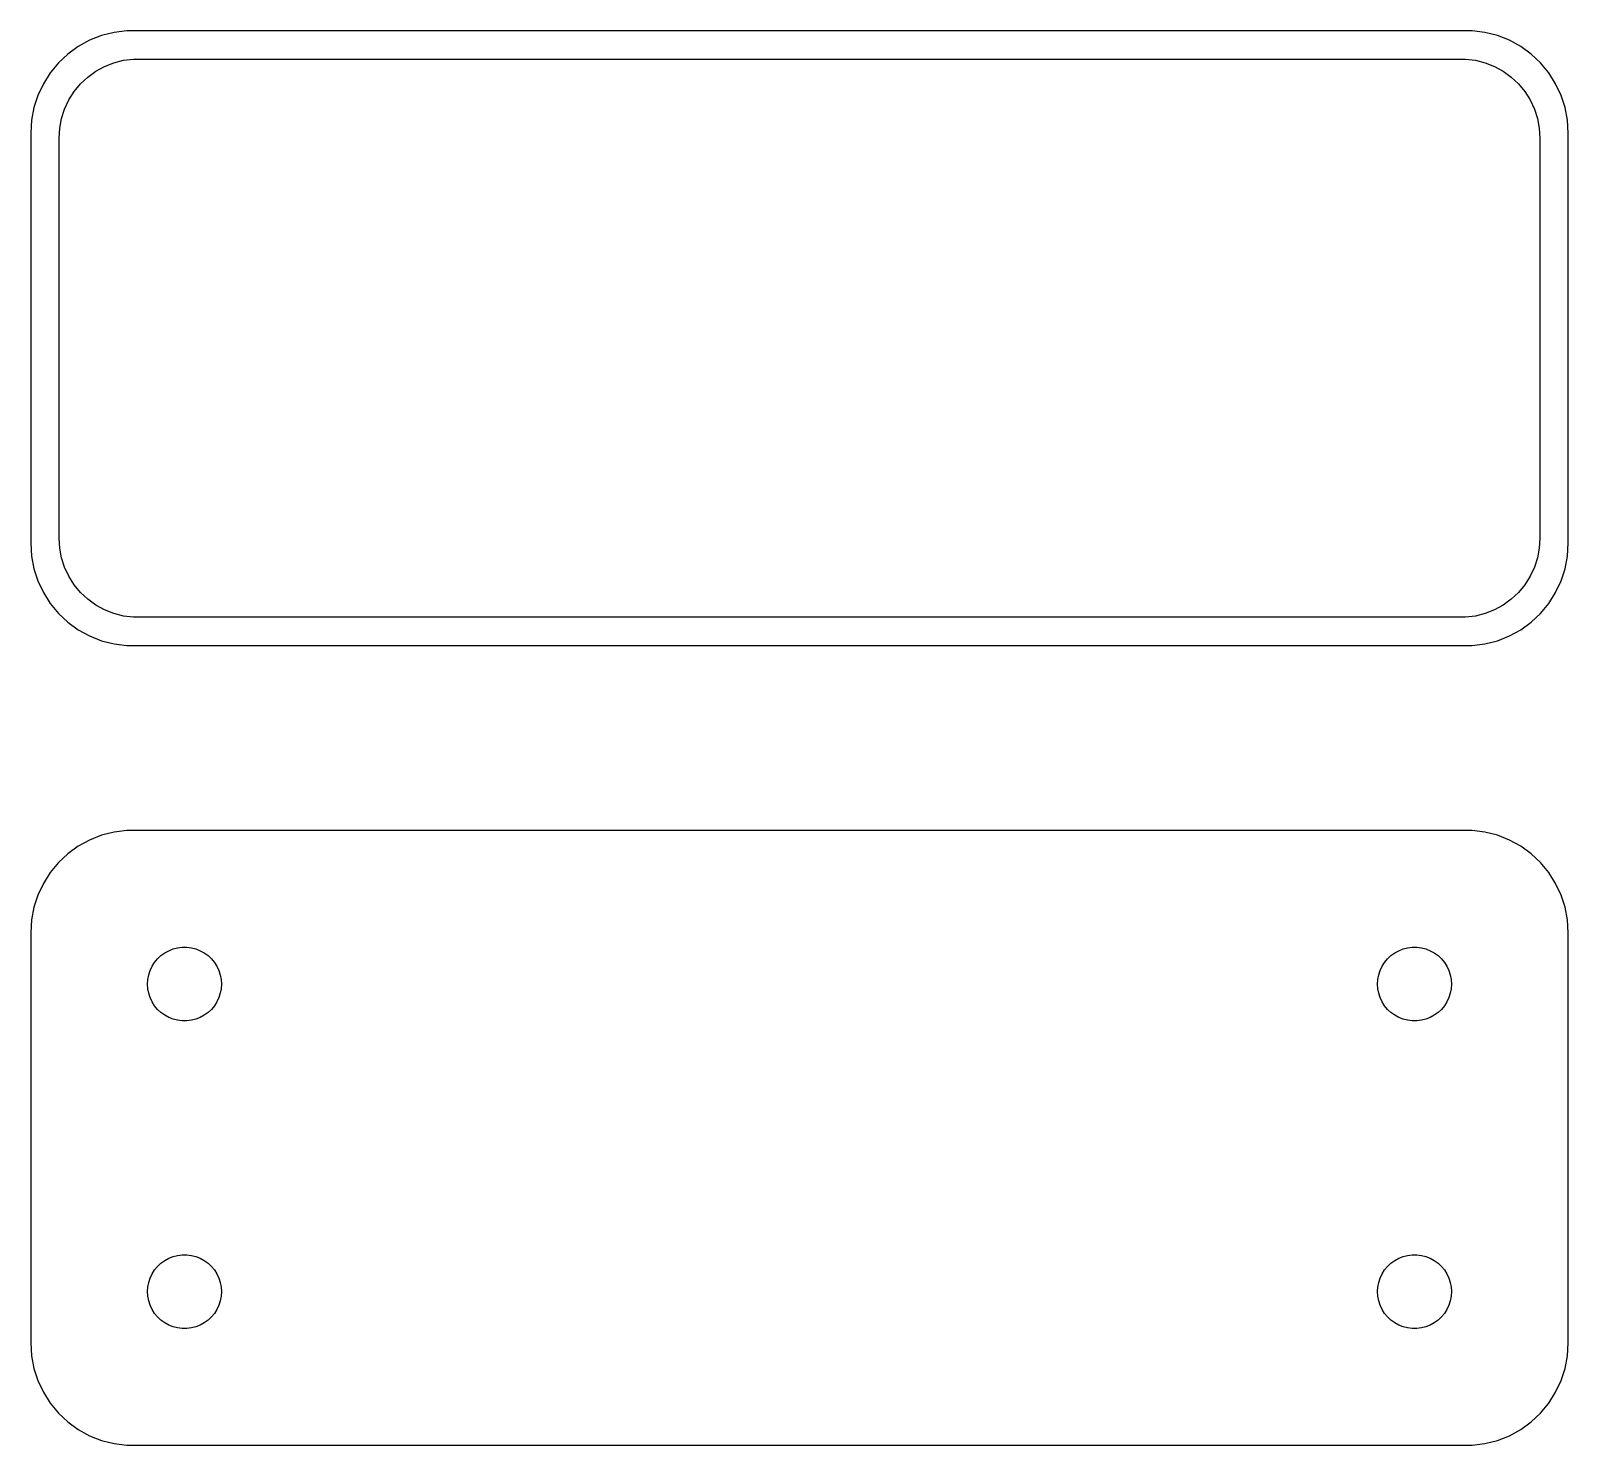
# Model space of a CAD drawing. Header units: metres. Extents: x -37.5 to 37.5, y 24 to 93.
import ezdxf

# ---------------------------------------------------------------- set-up
doc = ezdxf.new("R2010")
doc.units = ezdxf.units.M

msp = doc.modelspace()

# ---------------------------------------------------------------- linework, layer by layer
for p, q in [((-34.6289, 92.5241), (-35.1791, 92.2216)), ((-34.0451, 92.7553), (-34.6289, 92.5241)), ((-33.4369, 92.9114), (-34.0451, 92.7553)), ((-32.8139, 92.9901), (-33.4369, 92.9114)), ((32.8139, 92.9901), (-32.8139, 92.9901)), ((33.4369, 92.9114), (32.8139, 92.9901)), ((34.0451, 92.7553), (33.4369, 92.9114)), ((34.6289, 92.5241), (34.0451, 92.7553)), ((35.1791, 92.2216), (34.6289, 92.5241)), ((-35.6871, 91.8526), (-36.1448, 91.4227)), ((-35.1791, 92.2216), (-35.6871, 91.8526)), ((-33.4457, 91.4301), (-32.9751, 91.5509)), ((-32.9751, 91.5509), (-32.493, 91.6118)), ((-32.493, 91.6118), (32.493, 91.6118)), ((32.493, 91.6118), (32.9751, 91.5509)), ((32.9751, 91.5509), (33.4457, 91.4301)), ((35.6871, 91.8526), (35.1791, 92.2216)), ((36.1448, 91.4227), (35.6871, 91.8526)), ((-36.5451, 90.9389), (-36.8815, 90.4088)), ((-36.1448, 91.4227), (-36.5451, 90.9389)), ((-34.7165, 90.7315), (-34.3234, 91.0171)), ((-34.3234, 91.0171), (-33.8975, 91.2512)), ((-33.8975, 91.2512), (-33.4457, 91.4301)), ((33.4457, 91.4301), (33.8975, 91.2512)), ((33.8975, 91.2512), (34.3234, 91.0171)), ((34.3234, 91.0171), (34.7165, 90.7315)), ((36.5451, 90.9389), (36.1448, 91.4227)), ((36.8815, 90.4088), (36.5451, 90.9389)), ((-36.8815, 90.4088), (-37.1489, 89.8406)), ((-35.6408, 89.6141), (-35.3805, 90.0244)), ((-35.3805, 90.0244), (-35.0707, 90.3988)), ((-35.0707, 90.3988), (-34.7165, 90.7315)), ((34.7165, 90.7315), (35.0707, 90.3988)), ((35.0707, 90.3988), (35.3805, 90.0244)), ((35.3805, 90.0244), (35.6408, 89.6141)), ((37.1489, 89.8406), (36.8815, 90.4088)), ((-37.1489, 89.8406), (-37.3429, 89.2434)), ((-35.8477, 89.1744), (-35.6408, 89.6141)), ((35.6408, 89.6141), (35.8477, 89.1744)), ((37.3429, 89.2434), (37.1489, 89.8406)), ((-37.4606, 88.6267), (-37.5, 88)), ((-37.3429, 89.2434), (-37.4606, 88.6267)), ((-36.089, 88.235), (-35.9979, 88.7123)), ((-35.9979, 88.7123), (-35.8477, 89.1744)), ((35.8477, 89.1744), (35.9979, 88.7123)), ((35.9979, 88.7123), (36.089, 88.235)), ((37.4606, 88.6267), (37.3429, 89.2434)), ((37.5, 88), (37.4606, 88.6267)), ((-37.5, 88), (-37.5, 68)), ((-36.1195, 87.75), (-36.089, 88.235)), ((-36.1195, 68.25), (-36.1195, 87.75)), ((36.089, 88.235), (36.1195, 87.75)), ((36.1195, 87.75), (36.1195, 68.25)), ((37.5, 68), (37.5, 88)), ((-36.089, 67.765), (-36.1195, 68.25)), ((36.1195, 68.25), (36.089, 67.765)), ((-37.5, 68), (-37.4606, 67.3733)), ((-35.9979, 67.2877), (-36.089, 67.765)), ((36.089, 67.765), (35.9979, 67.2877)), ((37.4606, 67.3733), (37.5, 68)), ((-37.4606, 67.3733), (-37.3429, 66.7566)), ((-37.3429, 66.7566), (-37.1489, 66.1594)), ((-35.8477, 66.8256), (-35.9979, 67.2877)), ((-35.6408, 66.3859), (-35.8477, 66.8256)), ((35.8477, 66.8256), (35.6408, 66.3859)), ((35.9979, 67.2877), (35.8477, 66.8256)), ((37.1489, 66.1594), (37.3429, 66.7566)), ((37.3429, 66.7566), (37.4606, 67.3733)), ((-37.1489, 66.1594), (-36.8815, 65.5912)), ((-35.3805, 65.9756), (-35.6408, 66.3859)), ((35.6408, 66.3859), (35.3805, 65.9756)), ((36.8815, 65.5912), (37.1489, 66.1594)), ((-36.8815, 65.5912), (-36.5451, 65.0611)), ((-35.0707, 65.6012), (-35.3805, 65.9756)), ((-34.7165, 65.2685), (-35.0707, 65.6012)), ((-34.3234, 64.9829), (-34.7165, 65.2685)), ((34.7165, 65.2685), (34.3234, 64.9829)), ((35.0707, 65.6012), (34.7165, 65.2685)), ((35.3805, 65.9756), (35.0707, 65.6012)), ((36.5451, 65.0611), (36.8815, 65.5912)), ((-36.5451, 65.0611), (-36.1448, 64.5773)), ((-36.1448, 64.5773), (-35.6871, 64.1474)), ((-33.8975, 64.7488), (-34.3234, 64.9829)), ((-33.4457, 64.5699), (-33.8975, 64.7488)), ((-32.9751, 64.4491), (-33.4457, 64.5699)), ((33.4457, 64.5699), (32.9751, 64.4491)), ((33.8975, 64.7488), (33.4457, 64.5699)), ((34.3234, 64.9829), (33.8975, 64.7488)), ((35.6871, 64.1474), (36.1448, 64.5773)), ((36.1448, 64.5773), (36.5451, 65.0611)), ((-35.6871, 64.1474), (-35.1791, 63.7784)), ((-35.1791, 63.7784), (-34.6289, 63.4759)), ((-32.493, 64.3882), (-32.9751, 64.4491)), ((32.493, 64.3882), (-32.493, 64.3882)), ((32.9751, 64.4491), (32.493, 64.3882)), ((34.6289, 63.4759), (35.1791, 63.7784)), ((35.1791, 63.7784), (35.6871, 64.1474)), ((-34.6289, 63.4759), (-34.0451, 63.2447)), ((-34.0451, 63.2447), (-33.4369, 63.0886)), ((-33.4369, 63.0886), (-32.8139, 63.0099)), ((-32.8139, 63.0099), (32.8139, 63.0099)), ((32.8139, 63.0099), (33.4369, 63.0886)), ((33.4369, 63.0886), (34.0451, 63.2447)), ((34.0451, 63.2447), (34.6289, 63.4759)), ((-34.6289, 53.5241), (-35.1791, 53.2216)), ((-34.0451, 53.7553), (-34.6289, 53.5241)), ((-33.4369, 53.9114), (-34.0451, 53.7553)), ((-32.8139, 53.9901), (-33.4369, 53.9114)), ((32.8139, 53.9901), (-32.8139, 53.9901)), ((33.4369, 53.9114), (32.8139, 53.9901)), ((34.0451, 53.7553), (33.4369, 53.9114)), ((34.6289, 53.5241), (34.0451, 53.7553)), ((35.1791, 53.2216), (34.6289, 53.5241)), ((-35.6871, 52.8526), (-36.1448, 52.4227)), ((-35.1791, 53.2216), (-35.6871, 52.8526)), ((35.6871, 52.8526), (35.1791, 53.2216)), ((36.1448, 52.4227), (35.6871, 52.8526)), ((-36.5451, 51.9389), (-36.8815, 51.4088)), ((-36.1448, 52.4227), (-36.5451, 51.9389)), ((36.5451, 51.9389), (36.1448, 52.4227)), ((36.8815, 51.4088), (36.5451, 51.9389)), ((-36.8815, 51.4088), (-37.1489, 50.8406)), ((37.1489, 50.8406), (36.8815, 51.4088)), ((-37.1489, 50.8406), (-37.3429, 50.2434)), ((37.3429, 50.2434), (37.1489, 50.8406)), ((-37.4606, 49.6267), (-37.5, 49)), ((-37.3429, 50.2434), (-37.4606, 49.6267)), ((37.4606, 49.6267), (37.3429, 50.2434)), ((37.5, 49), (37.4606, 49.6267)), ((-37.5, 49), (-37.5, 29)), ((37.5, 29), (37.5, 49)), ((-31.1474, 47.8869), (-30.9645, 48.0198)), ((-30.9645, 48.0198), (-30.7664, 48.1287)), ((-30.7664, 48.1287), (-30.5562, 48.2119)), ((-30.5562, 48.2119), (-30.3373, 48.2681)), ((-30.3373, 48.2681), (-30.113, 48.2964)), ((-30.113, 48.2964), (-29.887, 48.2964)), ((-29.887, 48.2964), (-29.6627, 48.2681)), ((-29.6627, 48.2681), (-29.4438, 48.2119)), ((-29.4438, 48.2119), (-29.2336, 48.1287)), ((-29.2336, 48.1287), (-29.0355, 48.0198)), ((-29.0355, 48.0198), (-28.8526, 47.8869)), ((28.8526, 47.8869), (29.0355, 48.0198)), ((29.0355, 48.0198), (29.2336, 48.1287)), ((29.2336, 48.1287), (29.4438, 48.2119)), ((29.4438, 48.2119), (29.6627, 48.2681)), ((29.6627, 48.2681), (29.887, 48.2964)), ((29.887, 48.2964), (30.113, 48.2964)), ((30.113, 48.2964), (30.3373, 48.2681)), ((30.3373, 48.2681), (30.5562, 48.2119)), ((30.5562, 48.2119), (30.7664, 48.1287)), ((30.7664, 48.1287), (30.9645, 48.0198)), ((30.9645, 48.0198), (31.1474, 47.8869)), ((-31.6736, 47.1626), (-31.5773, 47.3671)), ((-31.5773, 47.3671), (-31.4562, 47.558)), ((-31.4562, 47.558), (-31.3121, 47.7322)), ((-31.3121, 47.7322), (-31.1474, 47.8869)), ((-28.8526, 47.8869), (-28.6879, 47.7322)), ((-28.6879, 47.7322), (-28.5438, 47.558)), ((-28.5438, 47.558), (-28.4226, 47.3671)), ((-28.4226, 47.3671), (-28.3264, 47.1626)), ((28.3264, 47.1626), (28.4226, 47.3671)), ((28.4226, 47.3671), (28.5438, 47.558)), ((28.5438, 47.558), (28.6879, 47.7322)), ((28.6879, 47.7322), (28.8526, 47.8869)), ((31.1474, 47.8869), (31.3121, 47.7322)), ((31.3121, 47.7322), (31.4562, 47.558)), ((31.4562, 47.558), (31.5773, 47.3671)), ((31.5773, 47.3671), (31.6736, 47.1626)), ((-31.8, 46.5), (-31.7858, 46.7256)), ((-31.7858, 46.2744), (-31.8, 46.5)), ((-31.7858, 46.7256), (-31.7434, 46.9476)), ((-31.7434, 46.9476), (-31.6736, 47.1626)), ((-28.3264, 47.1626), (-28.2565, 46.9476)), ((-28.2565, 46.9476), (-28.2142, 46.7256)), ((-28.2142, 46.7256), (-28.2, 46.5)), ((-28.2, 46.5), (-28.2142, 46.2744)), ((28.2, 46.5), (28.2142, 46.7256)), ((28.2142, 46.2744), (28.2, 46.5)), ((28.2142, 46.7256), (28.2565, 46.9476)), ((28.2565, 46.9476), (28.3264, 47.1626)), ((31.6736, 47.1626), (31.7434, 46.9476)), ((31.7434, 46.9476), (31.7858, 46.7256)), ((31.7858, 46.7256), (31.8, 46.5)), ((31.8, 46.5), (31.7858, 46.2744)), ((-31.7434, 46.0524), (-31.7858, 46.2744)), ((-31.6736, 45.8374), (-31.7434, 46.0524)), ((-31.5773, 45.6328), (-31.6736, 45.8374)), ((-28.3264, 45.8374), (-28.4226, 45.6328)), ((-28.2565, 46.0524), (-28.3264, 45.8374)), ((-28.2142, 46.2744), (-28.2565, 46.0524)), ((28.2565, 46.0524), (28.2142, 46.2744)), ((28.3264, 45.8374), (28.2565, 46.0524)), ((28.4226, 45.6328), (28.3264, 45.8374)), ((31.6736, 45.8374), (31.5773, 45.6328)), ((31.7434, 46.0524), (31.6736, 45.8374)), ((31.7858, 46.2744), (31.7434, 46.0524)), ((-31.4562, 45.442), (-31.5773, 45.6328)), ((-31.3121, 45.2678), (-31.4562, 45.442)), ((-31.1474, 45.1131), (-31.3121, 45.2678)), ((-30.9645, 44.9802), (-31.1474, 45.1131)), ((-28.8526, 45.1131), (-29.0355, 44.9802)), ((-28.6879, 45.2678), (-28.8526, 45.1131)), ((-28.5438, 45.442), (-28.6879, 45.2678)), ((-28.4226, 45.6328), (-28.5438, 45.442)), ((28.5438, 45.442), (28.4226, 45.6328)), ((28.6879, 45.2678), (28.5438, 45.442)), ((28.8526, 45.1131), (28.6879, 45.2678)), ((29.0355, 44.9802), (28.8526, 45.1131)), ((31.1474, 45.1131), (30.9645, 44.9802)), ((31.3121, 45.2678), (31.1474, 45.1131)), ((31.4562, 45.442), (31.3121, 45.2678)), ((31.5773, 45.6328), (31.4562, 45.442)), ((-30.7664, 44.8713), (-30.9645, 44.9802)), ((-30.5562, 44.7881), (-30.7664, 44.8713)), ((-30.3373, 44.7319), (-30.5562, 44.7881)), ((-30.113, 44.7036), (-30.3373, 44.7319)), ((-29.887, 44.7036), (-30.113, 44.7036)), ((-29.6627, 44.7319), (-29.887, 44.7036)), ((-29.4438, 44.7881), (-29.6627, 44.7319)), ((-29.2336, 44.8713), (-29.4438, 44.7881)), ((-29.0355, 44.9802), (-29.2336, 44.8713)), ((29.2336, 44.8713), (29.0355, 44.9802)), ((29.4438, 44.7881), (29.2336, 44.8713)), ((29.6627, 44.7319), (29.4438, 44.7881)), ((29.887, 44.7036), (29.6627, 44.7319)), ((30.113, 44.7036), (29.887, 44.7036)), ((30.3373, 44.7319), (30.113, 44.7036)), ((30.5562, 44.7881), (30.3373, 44.7319)), ((30.7664, 44.8713), (30.5562, 44.7881)), ((30.9645, 44.9802), (30.7664, 44.8713)), ((-31.1474, 32.8869), (-30.9645, 33.0198)), ((-30.9645, 33.0198), (-30.7664, 33.1287)), ((-30.7664, 33.1287), (-30.5562, 33.2119)), ((-30.5562, 33.2119), (-30.3373, 33.2681)), ((-30.3373, 33.2681), (-30.113, 33.2964)), ((-30.113, 33.2964), (-29.887, 33.2964)), ((-29.887, 33.2964), (-29.6627, 33.2681)), ((-29.6627, 33.2681), (-29.4438, 33.2119)), ((-29.4438, 33.2119), (-29.2336, 33.1287)), ((-29.2336, 33.1287), (-29.0355, 33.0198)), ((-29.0355, 33.0198), (-28.8526, 32.8869)), ((28.8526, 32.8869), (29.0355, 33.0198)), ((29.0355, 33.0198), (29.2336, 33.1287)), ((29.2336, 33.1287), (29.4438, 33.2119)), ((29.4438, 33.2119), (29.6627, 33.2681)), ((29.6627, 33.2681), (29.887, 33.2964)), ((29.887, 33.2964), (30.113, 33.2964)), ((30.113, 33.2964), (30.3373, 33.2681)), ((30.3373, 33.2681), (30.5562, 33.2119)), ((30.5562, 33.2119), (30.7664, 33.1287)), ((30.7664, 33.1287), (30.9645, 33.0198)), ((30.9645, 33.0198), (31.1474, 32.8869)), ((-31.6736, 32.1626), (-31.5773, 32.3672)), ((-31.5773, 32.3672), (-31.4562, 32.558)), ((-31.4562, 32.558), (-31.3121, 32.7322)), ((-31.3121, 32.7322), (-31.1474, 32.8869)), ((-28.8526, 32.8869), (-28.6879, 32.7322)), ((-28.6879, 32.7322), (-28.5438, 32.558)), ((-28.5438, 32.558), (-28.4226, 32.3672)), ((-28.4226, 32.3672), (-28.3264, 32.1626)), ((28.3264, 32.1626), (28.4226, 32.3672)), ((28.4226, 32.3672), (28.5438, 32.558)), ((28.5438, 32.558), (28.6879, 32.7322)), ((28.6879, 32.7322), (28.8526, 32.8869)), ((31.1474, 32.8869), (31.3121, 32.7322)), ((31.3121, 32.7322), (31.4562, 32.558)), ((31.4562, 32.558), (31.5773, 32.3672)), ((31.5773, 32.3672), (31.6736, 32.1626)), ((-31.8, 31.5), (-31.7858, 31.7256)), ((-31.7858, 31.2744), (-31.8, 31.5)), ((-31.7858, 31.7256), (-31.7434, 31.9476)), ((-31.7434, 31.9476), (-31.6736, 32.1626)), ((-28.3264, 32.1626), (-28.2565, 31.9476)), ((-28.2565, 31.9476), (-28.2142, 31.7256)), ((-28.2142, 31.7256), (-28.2, 31.5)), ((-28.2, 31.5), (-28.2142, 31.2744)), ((28.2, 31.5), (28.2142, 31.7256)), ((28.2142, 31.2744), (28.2, 31.5)), ((28.2142, 31.7256), (28.2565, 31.9476)), ((28.2565, 31.9476), (28.3264, 32.1626)), ((31.6736, 32.1626), (31.7434, 31.9476)), ((31.7434, 31.9476), (31.7858, 31.7256)), ((31.7858, 31.7256), (31.8, 31.5)), ((31.8, 31.5), (31.7858, 31.2744)), ((-31.7434, 31.0524), (-31.7858, 31.2744)), ((-31.6736, 30.8374), (-31.7434, 31.0524)), ((-31.5773, 30.6329), (-31.6736, 30.8374)), ((-28.3264, 30.8374), (-28.4226, 30.6329)), ((-28.2565, 31.0524), (-28.3264, 30.8374)), ((-28.2142, 31.2744), (-28.2565, 31.0524)), ((28.2565, 31.0524), (28.2142, 31.2744)), ((28.3264, 30.8374), (28.2565, 31.0524)), ((28.4226, 30.6329), (28.3264, 30.8374)), ((31.6736, 30.8374), (31.5773, 30.6329)), ((31.7434, 31.0524), (31.6736, 30.8374)), ((31.7858, 31.2744), (31.7434, 31.0524)), ((-31.4562, 30.442), (-31.5773, 30.6329)), ((-31.3121, 30.2678), (-31.4562, 30.442)), ((-31.1474, 30.1131), (-31.3121, 30.2678)), ((-30.9645, 29.9802), (-31.1474, 30.1131)), ((-28.8526, 30.1131), (-29.0355, 29.9802)), ((-28.6879, 30.2678), (-28.8526, 30.1131)), ((-28.5438, 30.442), (-28.6879, 30.2678)), ((-28.4226, 30.6329), (-28.5438, 30.442)), ((28.5438, 30.442), (28.4226, 30.6329)), ((28.6879, 30.2678), (28.5438, 30.442)), ((28.8526, 30.1131), (28.6879, 30.2678)), ((29.0355, 29.9802), (28.8526, 30.1131)), ((31.1474, 30.1131), (30.9645, 29.9802)), ((31.3121, 30.2678), (31.1474, 30.1131)), ((31.4562, 30.442), (31.3121, 30.2678)), ((31.5773, 30.6329), (31.4562, 30.442)), ((-30.7664, 29.8713), (-30.9645, 29.9802)), ((-30.5562, 29.7881), (-30.7664, 29.8713)), ((-30.3373, 29.7319), (-30.5562, 29.7881)), ((-30.113, 29.7036), (-30.3373, 29.7319)), ((-29.887, 29.7036), (-30.113, 29.7036)), ((-29.6627, 29.7319), (-29.887, 29.7036)), ((-29.4438, 29.7881), (-29.6627, 29.7319)), ((-29.2336, 29.8713), (-29.4438, 29.7881)), ((-29.0355, 29.9802), (-29.2336, 29.8713)), ((29.2336, 29.8713), (29.0355, 29.9802)), ((29.4438, 29.7881), (29.2336, 29.8713)), ((29.6627, 29.7319), (29.4438, 29.7881)), ((29.887, 29.7036), (29.6627, 29.7319)), ((30.113, 29.7036), (29.887, 29.7036)), ((30.3373, 29.7319), (30.113, 29.7036)), ((30.5562, 29.7881), (30.3373, 29.7319)), ((30.7664, 29.8713), (30.5562, 29.7881)), ((30.9645, 29.9802), (30.7664, 29.8713)), ((-37.5, 29), (-37.4606, 28.3733)), ((37.4606, 28.3733), (37.5, 29)), ((-37.4606, 28.3733), (-37.3429, 27.7566)), ((-37.3429, 27.7566), (-37.1489, 27.1594)), ((37.1489, 27.1594), (37.3429, 27.7566)), ((37.3429, 27.7566), (37.4606, 28.3733)), ((-37.1489, 27.1594), (-36.8815, 26.5912)), ((36.8815, 26.5912), (37.1489, 27.1594)), ((-36.8815, 26.5912), (-36.5451, 26.0611)), ((36.5451, 26.0611), (36.8815, 26.5912)), ((-36.5451, 26.0611), (-36.1448, 25.5773)), ((-36.1448, 25.5773), (-35.6871, 25.1474)), ((35.6871, 25.1474), (36.1448, 25.5773)), ((36.1448, 25.5773), (36.5451, 26.0611)), ((-35.6871, 25.1474), (-35.1791, 24.7784)), ((-35.1791, 24.7784), (-34.6289, 24.4759)), ((34.6289, 24.4759), (35.1791, 24.7784)), ((35.1791, 24.7784), (35.6871, 25.1474)), ((-34.6289, 24.4759), (-34.0451, 24.2447)), ((-34.0451, 24.2447), (-33.4369, 24.0886)), ((-33.4369, 24.0886), (-32.8139, 24.0099)), ((-32.8139, 24.0099), (32.8139, 24.0099)), ((32.8139, 24.0099), (33.4369, 24.0886)), ((33.4369, 24.0886), (34.0451, 24.2447)), ((34.0451, 24.2447), (34.6289, 24.4759))]:
    msp.add_line(p, q)

doc.saveas('drawing.dxf')
